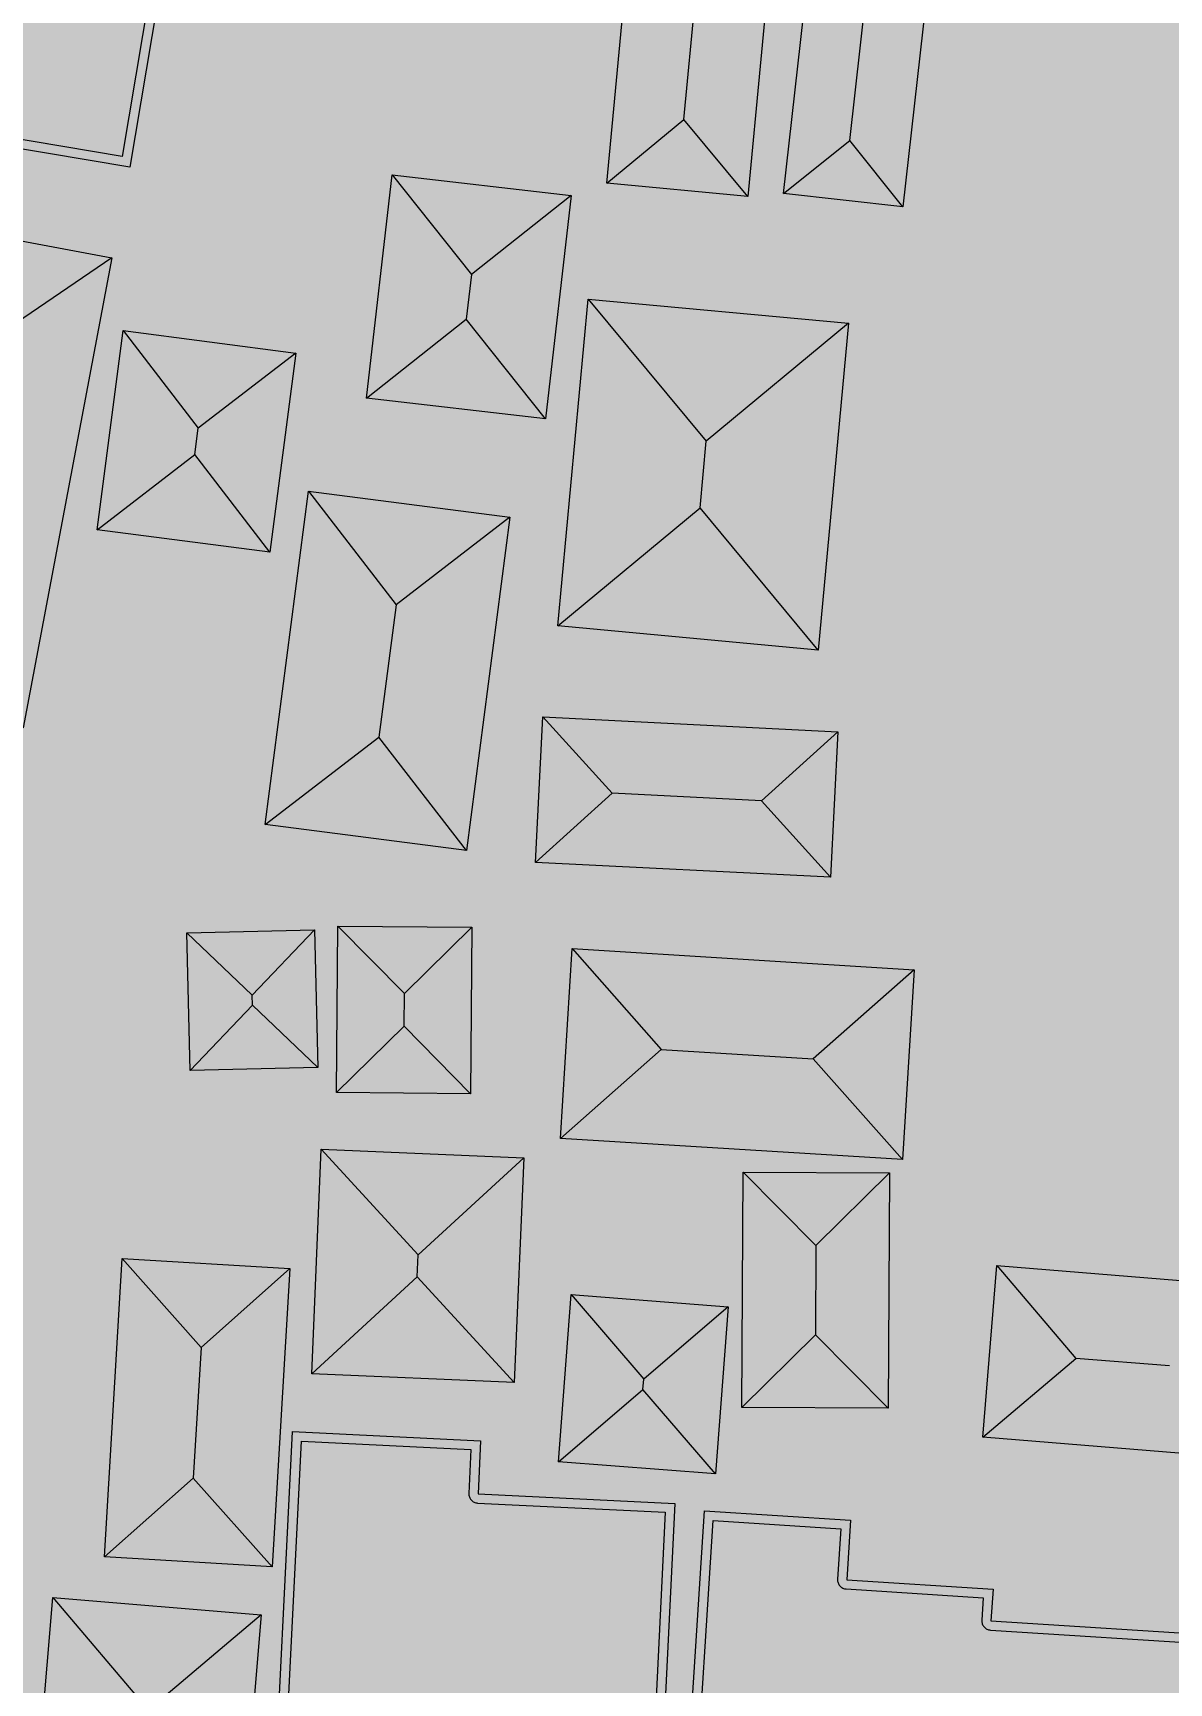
# Model space of a CAD drawing. Header units: metres. Extents: x 305909 to 307171, y 9156037 to 9156671.
# Drawn here: x 306548.9 to 306604.4, y 9156401.9 to 9156482.5 of the extents above; entities that cross this region are included whole.
import ezdxf

# ---------------------------------------------------------------- set-up
doc = ezdxf.new("R2010")
doc.units = ezdxf.units.M
for name, color, linetype, lineweight, true_color in [('A-LABEL', 7, 'Continuous', 0, 0x000000), ('B-BANGUNAN_PERMUKIMAN', 7, 'Continuous', 13, 0xf0cd8c), ('B-BAYANGAN', 7, 'Continuous', 0, 0x76786c), ('Z-R', 7, 'Continuous', 0, 0xfaf4e6)]:
    doc.layers.add(name, color=color, linetype=linetype, lineweight=lineweight, true_color=true_color)
doc.styles.add('ARIALB', font='arialbd.ttf')

msp = doc.modelspace()

# ---------------------------------------------------------------- hatches: boundary and pattern name
at = {"layer": 'B-BANGUNAN_PERMUKIMAN', "true_color": 0xd4845c}
h = msp.add_hatch(color=23, dxfattribs=at)
h.dxf.hatch_style = 1
h.paths.add_polyline_path([(306570.2, 9156499.458), (306568.317, 9156488.236), (306556.014, 9156490.301), (306553.608, 9156475.97), (306545.355, 9156477.355), (306550.329, 9156506.989), (306558.582, 9156505.603), (306557.898, 9156501.523), (306570.2, 9156499.458)])
at = {"layer": 'B-BANGUNAN_PERMUKIMAN', "true_color": 0xf5986a}
h = msp.add_hatch(color=21, dxfattribs=at)
h.dxf.hatch_style = 1
h.paths.add_polyline_path([(306579.204, 9156499.428), (306582.326, 9156495.654), (306580.687, 9156478.302), (306576.913, 9156475.179), (306579.204, 9156499.428)])
at = {"layer": 'B-BANGUNAN_PERMUKIMAN', "true_color": 0xc77b56}
h = msp.add_hatch(color=23, dxfattribs=at)
h.dxf.hatch_style = 1
h.paths.add_polyline_path([(306583.809, 9156474.528), (306583.809, 9156474.528), (306580.687, 9156478.302), (306582.326, 9156495.654), (306583.092, 9156496.287), (306582.966, 9156494.949), (306585.714, 9156494.689), (306583.809, 9156474.528)])
at = {"layer": 'B-BANGUNAN_PERMUKIMAN', "true_color": 0xee9467}
h = msp.add_hatch(color=21, dxfattribs=at)
h.dxf.hatch_style = 1
h.paths.add_polyline_path([(306590.37, 9156491.285), (306588.801, 9156477.277), (306585.556, 9156474.686), (306587.779, 9156494.53), (306590.37, 9156491.285)])
at = {"layer": 'B-BANGUNAN_PERMUKIMAN', "true_color": 0xb97350}
h = msp.add_hatch(color=23, dxfattribs=at)
h.dxf.hatch_style = 1
h.paths.add_polyline_path([(306591.392, 9156474.033), (306588.801, 9156477.277), (306590.37, 9156491.285), (306593.614, 9156493.876), (306591.392, 9156474.033)])
at = {"layer": 'B-BANGUNAN_PERMUKIMAN', "true_color": 0xbe7652}
h = msp.add_hatch(color=23, dxfattribs=at)
h.dxf.hatch_style = 1
h.paths.add_polyline_path([(306580.687, 9156478.302), (306583.809, 9156474.528), (306576.913, 9156475.179), (306580.687, 9156478.302)])
h = msp.add_hatch(color=23, dxfattribs=at)
h.dxf.hatch_style = 1
h.paths.add_polyline_path([(306588.801, 9156477.277), (306591.392, 9156474.033), (306585.556, 9156474.686), (306585.556, 9156474.686), (306588.801, 9156477.277)])
at = {"layer": 'B-BANGUNAN_PERMUKIMAN', "true_color": 0xee9467}
h = msp.add_hatch(color=21, dxfattribs=at)
h.dxf.hatch_style = 1
h.paths.add_polyline_path([(306570.299, 9156470.719), (306570.048, 9156468.538), (306565.173, 9156464.668), (306566.428, 9156475.594), (306570.299, 9156470.719)])
at = {"layer": 'B-BANGUNAN_PERMUKIMAN', "true_color": 0xe99165}
h = msp.add_hatch(color=33, dxfattribs=at)
h.dxf.hatch_style = 1
h.paths.add_polyline_path([(306570.299, 9156470.719), (306566.428, 9156475.594), (306575.174, 9156474.589), (306570.299, 9156470.719)])
at = {"layer": 'B-BANGUNAN_PERMUKIMAN', "true_color": 0xb97350}
h = msp.add_hatch(color=23, dxfattribs=at)
h.dxf.hatch_style = 1
h.paths.add_polyline_path([(306573.919, 9156463.663), (306570.048, 9156468.538), (306570.299, 9156470.719), (306575.174, 9156474.589), (306573.919, 9156463.663)])
at = {"layer": 'B-BANGUNAN_PERMUKIMAN', "true_color": 0xe78f64}
h = msp.add_hatch(color=33, dxfattribs=at)
h.dxf.hatch_style = 1
h.paths.add_polyline_path([(306547.716, 9156468.109), (306544.297, 9156473.121), (306552.728, 9156471.529), (306547.716, 9156468.109)])
at = {"layer": 'B-BANGUNAN_PERMUKIMAN', "true_color": 0xb7724f}
h = msp.add_hatch(color=35, dxfattribs=at)
h.dxf.hatch_style = 1
h.paths.add_polyline_path([(306544.97, 9156453.575), (306547.716, 9156468.109), (306552.728, 9156471.529), (306548.389, 9156448.564), (306544.97, 9156453.575)])
at = {"layer": 'B-BANGUNAN_PERMUKIMAN', "true_color": 0xee9467}
h = msp.add_hatch(color=21, dxfattribs=at)
h.dxf.hatch_style = 1
h.paths.add_polyline_path([(306581.779, 9156462.575), (306581.476, 9156459.312), (306574.528, 9156453.543), (306576.009, 9156469.523), (306581.779, 9156462.575)])
at = {"layer": 'B-BANGUNAN_PERMUKIMAN', "true_color": 0xe99165}
h = msp.add_hatch(color=33, dxfattribs=at)
h.dxf.hatch_style = 1
h.paths.add_polyline_path([(306581.779, 9156462.575), (306576.009, 9156469.523), (306576.009, 9156469.523), (306588.728, 9156468.344), (306581.779, 9156462.575)])
at = {"layer": 'B-BANGUNAN_PERMUKIMAN', "true_color": 0xee9467}
h = msp.add_hatch(color=21, dxfattribs=at)
h.dxf.hatch_style = 1
h.paths.add_polyline_path([(306556.947, 9156463.205), (306556.779, 9156461.915), (306552.005, 9156458.243), (306553.275, 9156467.979), (306556.947, 9156463.205)])
at = {"layer": 'B-BANGUNAN_PERMUKIMAN', "true_color": 0xe89064}
h = msp.add_hatch(color=33, dxfattribs=at)
h.dxf.hatch_style = 1
h.paths.add_polyline_path([(306556.947, 9156463.205), (306553.275, 9156467.979), (306561.722, 9156466.877), (306556.947, 9156463.205)])
at = {"layer": 'B-BANGUNAN_PERMUKIMAN', "true_color": 0xbe7652}
h = msp.add_hatch(color=23, dxfattribs=at)
h.dxf.hatch_style = 1
h.paths.add_polyline_path([(306565.173, 9156464.668), (306565.173, 9156464.668), (306570.048, 9156468.538), (306573.919, 9156463.663), (306565.173, 9156464.668)])
at = {"layer": 'B-BANGUNAN_PERMUKIMAN', "true_color": 0xb97350}
h = msp.add_hatch(color=23, dxfattribs=at)
h.dxf.hatch_style = 1
h.paths.add_polyline_path([(306587.246, 9156452.363), (306581.476, 9156459.312), (306581.779, 9156462.575), (306588.728, 9156468.344), (306587.246, 9156452.363)])
h = msp.add_hatch(color=23, dxfattribs=at)
h.dxf.hatch_style = 1
h.paths.add_polyline_path([(306560.452, 9156457.141), (306560.452, 9156457.141), (306556.779, 9156461.915), (306556.947, 9156463.205), (306561.722, 9156466.877), (306561.722, 9156466.877), (306560.452, 9156457.141)])
at = {"layer": 'B-BANGUNAN_PERMUKIMAN', "true_color": 0xbf7753}
h = msp.add_hatch(color=23, dxfattribs=at)
h.dxf.hatch_style = 1
h.paths.add_polyline_path([(306556.779, 9156461.915), (306560.452, 9156457.141), (306552.005, 9156458.243), (306552.005, 9156458.243), (306556.779, 9156461.915)])
at = {"layer": 'B-BANGUNAN_PERMUKIMAN', "true_color": 0xee9467}
h = msp.add_hatch(color=21, dxfattribs=at)
h.dxf.hatch_style = 1
h.paths.add_polyline_path([(306566.62, 9156454.578), (306565.779, 9156448.107), (306560.227, 9156443.831), (306560.227, 9156443.831), (306562.344, 9156460.13), (306566.62, 9156454.578)])
at = {"layer": 'B-BANGUNAN_PERMUKIMAN', "true_color": 0xe89064}
h = msp.add_hatch(color=33, dxfattribs=at)
h.dxf.hatch_style = 1
h.paths.add_polyline_path([(306566.62, 9156454.578), (306562.344, 9156460.13), (306562.344, 9156460.13), (306572.172, 9156458.853), (306566.62, 9156454.578)])
at = {"layer": 'B-BANGUNAN_PERMUKIMAN', "true_color": 0xbe7652}
h = msp.add_hatch(color=23, dxfattribs=at)
h.dxf.hatch_style = 1
h.paths.add_polyline_path([(306581.476, 9156459.312), (306587.246, 9156452.363), (306574.528, 9156453.543), (306581.476, 9156459.312)])
at = {"layer": 'B-BANGUNAN_PERMUKIMAN', "true_color": 0xb97350}
h = msp.add_hatch(color=23, dxfattribs=at)
h.dxf.hatch_style = 1
h.paths.add_polyline_path([(306570.055, 9156442.555), (306565.779, 9156448.107), (306566.62, 9156454.578), (306572.172, 9156458.853), (306570.055, 9156442.555)])
at = {"layer": 'B-BANGUNAN_PERMUKIMAN', "true_color": 0xed9366}
h = msp.add_hatch(color=21, dxfattribs=at)
h.dxf.hatch_style = 1
h.paths.add_polyline_path([(306577.173, 9156445.358), (306573.437, 9156441.981), (306573.796, 9156449.093), (306573.796, 9156449.093), (306577.173, 9156445.358)])
at = {"layer": 'B-BANGUNAN_PERMUKIMAN', "true_color": 0xea9265}
h = msp.add_hatch(color=33, dxfattribs=at)
h.dxf.hatch_style = 1
h.paths.add_polyline_path([(306584.48, 9156444.989), (306577.173, 9156445.358), (306573.796, 9156449.093), (306588.216, 9156448.365), (306584.48, 9156444.989)])
at = {"layer": 'B-BANGUNAN_PERMUKIMAN', "true_color": 0xbf7753}
h = msp.add_hatch(color=23, dxfattribs=at)
h.dxf.hatch_style = 1
h.paths.add_polyline_path([(306565.779, 9156448.107), (306570.055, 9156442.555), (306560.227, 9156443.831), (306565.779, 9156448.107)])
at = {"layer": 'B-BANGUNAN_PERMUKIMAN', "true_color": 0xba7451}
h = msp.add_hatch(color=23, dxfattribs=at)
h.dxf.hatch_style = 1
h.paths.add_polyline_path([(306584.48, 9156444.989), (306588.216, 9156448.365), (306588.216, 9156448.365), (306587.857, 9156441.253), (306584.48, 9156444.989)])
at = {"layer": 'B-BANGUNAN_PERMUKIMAN', "true_color": 0xbd7552}
h = msp.add_hatch(color=23, dxfattribs=at)
h.dxf.hatch_style = 1
h.paths.add_polyline_path([(306573.437, 9156441.981), (306577.173, 9156445.358), (306584.48, 9156444.989), (306587.857, 9156441.253), (306573.437, 9156441.981)])
at = {"layer": 'B-BANGUNAN_PERMUKIMAN', "true_color": 0xec9366}
h = msp.add_hatch(color=33, dxfattribs=at)
h.dxf.hatch_style = 1
h.paths.add_polyline_path([(306567.027, 9156435.562), (306567.014, 9156433.972), (306563.714, 9156430.726), (306563.78, 9156438.862), (306567.027, 9156435.562)])
at = {"layer": 'B-BANGUNAN_PERMUKIMAN', "true_color": 0xeb9266}
h = msp.add_hatch(color=33, dxfattribs=at)
h.dxf.hatch_style = 1
h.paths.add_polyline_path([(306567.027, 9156435.562), (306563.78, 9156438.862), (306570.326, 9156438.808), (306567.027, 9156435.562)])
at = {"layer": 'B-BANGUNAN_PERMUKIMAN', "true_color": 0xbb7451}
h = msp.add_hatch(color=23, dxfattribs=at)
h.dxf.hatch_style = 1
h.paths.add_polyline_path([(306567.014, 9156433.972), (306567.027, 9156435.562), (306570.326, 9156438.808), (306570.326, 9156438.808), (306570.26, 9156430.672), (306567.014, 9156433.972)])
at = {"layer": 'B-BANGUNAN_PERMUKIMAN', "true_color": 0xeb9266}
h = msp.add_hatch(color=33, dxfattribs=at)
h.dxf.hatch_style = 1
h.paths.add_polyline_path([(306556.395, 9156438.534), (306556.396, 9156438.534), (306559.591, 9156435.483), (306559.602, 9156434.996), (306556.552, 9156431.8), (306556.395, 9156438.534)])
at = {"layer": 'B-BANGUNAN_PERMUKIMAN', "true_color": 0xec9366}
h = msp.add_hatch(color=33, dxfattribs=at)
h.dxf.hatch_style = 1
h.paths.add_polyline_path([(306559.591, 9156435.483), (306556.396, 9156438.534), (306562.641, 9156438.679), (306559.591, 9156435.483)])
at = {"layer": 'B-BANGUNAN_PERMUKIMAN', "true_color": 0xbc7551}
h = msp.add_hatch(color=23, dxfattribs=at)
h.dxf.hatch_style = 1
h.paths.add_polyline_path([(306559.602, 9156434.996), (306559.591, 9156435.483), (306562.641, 9156438.679), (306562.641, 9156438.679), (306562.798, 9156431.946), (306559.602, 9156434.996)])
at = {"layer": 'B-BANGUNAN_PERMUKIMAN', "true_color": 0xed9367}
h = msp.add_hatch(color=21, dxfattribs=at)
h.dxf.hatch_style = 1
h.paths.add_polyline_path([(306579.578, 9156432.84), (306574.649, 9156428.486), (306575.224, 9156437.769), (306579.578, 9156432.84)])
at = {"layer": 'B-BANGUNAN_PERMUKIMAN', "true_color": 0xea9165}
h = msp.add_hatch(color=33, dxfattribs=at)
h.dxf.hatch_style = 1
h.paths.add_polyline_path([(306591.94, 9156436.733), (306587.011, 9156432.379), (306579.578, 9156432.84), (306575.224, 9156437.769), (306591.94, 9156436.733)])
at = {"layer": 'B-BANGUNAN_PERMUKIMAN', "true_color": 0xba7450}
h = msp.add_hatch(color=23, dxfattribs=at)
h.dxf.hatch_style = 1
h.paths.add_polyline_path([(306587.011, 9156432.379), (306591.94, 9156436.733), (306591.364, 9156427.45), (306587.011, 9156432.379)])
at = {"layer": 'B-BANGUNAN_PERMUKIMAN', "true_color": 0xbb7451}
h = msp.add_hatch(color=23, dxfattribs=at)
h.dxf.hatch_style = 1
h.paths.add_polyline_path([(306559.602, 9156434.996), (306562.798, 9156431.946), (306562.798, 9156431.946), (306556.552, 9156431.8), (306559.602, 9156434.996)])
at = {"layer": 'B-BANGUNAN_PERMUKIMAN', "true_color": 0xbc7551}
h = msp.add_hatch(color=23, dxfattribs=at)
h.dxf.hatch_style = 1
h.paths.add_polyline_path([(306567.014, 9156433.972), (306570.26, 9156430.672), (306563.714, 9156430.726), (306563.714, 9156430.726), (306567.014, 9156433.972)])
at = {"layer": 'B-BANGUNAN_PERMUKIMAN', "true_color": 0xbd7652}
h = msp.add_hatch(color=23, dxfattribs=at)
h.dxf.hatch_style = 1
h.paths.add_polyline_path([(306574.649, 9156428.486), (306579.578, 9156432.84), (306587.011, 9156432.379), (306591.364, 9156427.45), (306591.364, 9156427.45), (306574.649, 9156428.486)])
at = {"layer": 'B-BANGUNAN_PERMUKIMAN', "true_color": 0xec9366}
h = msp.add_hatch(color=33, dxfattribs=at)
h.dxf.hatch_style = 1
h.paths.add_polyline_path([(306562.961, 9156427.953), (306562.961, 9156427.953), (306567.702, 9156422.795), (306567.656, 9156421.713), (306562.498, 9156416.973), (306562.867, 9156425.725), (306562.961, 9156427.953)])
at = {"layer": 'B-BANGUNAN_PERMUKIMAN', "true_color": 0xea9265}
h = msp.add_hatch(color=33, dxfattribs=at)
h.dxf.hatch_style = 1
h.paths.add_polyline_path([(306567.702, 9156422.795), (306562.961, 9156427.953), (306572.86, 9156427.535), (306567.702, 9156422.795)])
at = {"layer": 'B-BANGUNAN_PERMUKIMAN', "true_color": 0xbb7451}
h = msp.add_hatch(color=23, dxfattribs=at)
h.dxf.hatch_style = 1
h.paths.add_polyline_path([(306567.656, 9156421.713), (306567.702, 9156422.795), (306572.86, 9156427.535), (306572.397, 9156416.555), (306567.656, 9156421.713)])
at = {"layer": 'B-BANGUNAN_PERMUKIMAN', "true_color": 0xec9366}
h = msp.add_hatch(color=33, dxfattribs=at)
h.dxf.hatch_style = 1
h.paths.add_polyline_path([(306587.136, 9156423.25), (306587.111, 9156418.886), (306583.518, 9156415.334), (306583.584, 9156426.843), (306587.136, 9156423.25)])
at = {"layer": 'B-BANGUNAN_PERMUKIMAN', "true_color": 0xeb9266}
h = msp.add_hatch(color=33, dxfattribs=at)
h.dxf.hatch_style = 1
h.paths.add_polyline_path([(306587.136, 9156423.25), (306583.584, 9156426.843), (306590.729, 9156426.802), (306590.729, 9156426.802), (306587.136, 9156423.25)])
at = {"layer": 'B-BANGUNAN_PERMUKIMAN', "true_color": 0xbb7451}
h = msp.add_hatch(color=23, dxfattribs=at)
h.dxf.hatch_style = 1
h.paths.add_polyline_path([(306587.111, 9156418.886), (306587.136, 9156423.25), (306590.729, 9156426.802), (306590.663, 9156415.293), (306587.111, 9156418.886)])
at = {"layer": 'B-BANGUNAN_PERMUKIMAN', "true_color": 0xed9367}
h = msp.add_hatch(color=21, dxfattribs=at)
h.dxf.hatch_style = 1
h.paths.add_polyline_path([(306557.086, 9156418.267), (306556.705, 9156411.881), (306552.365, 9156408.03), (306552.365, 9156408.03), (306553.235, 9156422.607), (306557.086, 9156418.267)])
at = {"layer": 'B-BANGUNAN_PERMUKIMAN', "true_color": 0xea9265}
h = msp.add_hatch(color=33, dxfattribs=at)
h.dxf.hatch_style = 1
h.paths.add_polyline_path([(306557.086, 9156418.267), (306553.235, 9156422.607), (306553.235, 9156422.608), (306561.427, 9156422.119), (306557.086, 9156418.267)])
at = {"layer": 'B-BANGUNAN_PERMUKIMAN', "true_color": 0xba7450}
h = msp.add_hatch(color=23, dxfattribs=at)
h.dxf.hatch_style = 1
h.paths.add_polyline_path([(306560.556, 9156407.541), (306556.705, 9156411.881), (306557.086, 9156418.267), (306561.427, 9156422.119), (306560.556, 9156407.541)])
at = {"layer": 'B-BANGUNAN_PERMUKIMAN', "true_color": 0xed9467}
h = msp.add_hatch(color=21, dxfattribs=at)
h.dxf.hatch_style = 1
h.paths.add_polyline_path([(306599.839, 9156417.733), (306595.304, 9156413.882), (306595.988, 9156422.268), (306599.839, 9156417.733)])
at = {"layer": 'B-BANGUNAN_PERMUKIMAN', "true_color": 0xe99165}
h = msp.add_hatch(color=33, dxfattribs=at)
h.dxf.hatch_style = 1
h.paths.add_polyline_path([(306604.417, 9156417.359), (306599.839, 9156417.733), (306595.988, 9156422.268), (306595.988, 9156422.268), (306608.953, 9156421.21), (306604.417, 9156417.359)])
at = {"layer": 'B-BANGUNAN_PERMUKIMAN', "true_color": 0xbd7552}
h = msp.add_hatch(color=23, dxfattribs=at)
h.dxf.hatch_style = 1
h.paths.add_polyline_path([(306567.656, 9156421.713), (306572.397, 9156416.555), (306572.397, 9156416.555), (306562.498, 9156416.973), (306562.498, 9156416.973), (306567.656, 9156421.713)])
at = {"layer": 'B-BANGUNAN_PERMUKIMAN', "true_color": 0xed9467}
h = msp.add_hatch(color=21, dxfattribs=at)
h.dxf.hatch_style = 1
h.paths.add_polyline_path([(306578.724, 9156416.714), (306578.685, 9156416.214), (306574.551, 9156412.675), (306575.185, 9156420.848), (306578.724, 9156416.714)])
at = {"layer": 'B-BANGUNAN_PERMUKIMAN', "true_color": 0xea9165}
h = msp.add_hatch(color=33, dxfattribs=at)
h.dxf.hatch_style = 1
h.paths.add_polyline_path([(306582.858, 9156420.253), (306578.724, 9156416.714), (306575.185, 9156420.848), (306575.185, 9156420.849), (306582.858, 9156420.253)])
at = {"layer": 'B-BANGUNAN_PERMUKIMAN', "true_color": 0xba7350}
h = msp.add_hatch(color=23, dxfattribs=at)
h.dxf.hatch_style = 1
h.paths.add_polyline_path([(306582.224, 9156412.08), (306578.685, 9156416.214), (306578.724, 9156416.714), (306582.858, 9156420.253), (306582.224, 9156412.08)])
at = {"layer": 'B-BANGUNAN_PERMUKIMAN', "true_color": 0xbc7551}
h = msp.add_hatch(color=23, dxfattribs=at)
h.dxf.hatch_style = 1
h.paths.add_polyline_path([(306587.111, 9156418.886), (306590.663, 9156415.293), (306583.518, 9156415.334), (306583.518, 9156415.334), (306587.111, 9156418.886)])
at = {"layer": 'B-BANGUNAN_PERMUKIMAN', "true_color": 0xbe7652}
h = msp.add_hatch(color=23, dxfattribs=at)
h.dxf.hatch_style = 1
h.paths.add_polyline_path([(306595.304, 9156413.882), (306599.839, 9156417.733), (306604.417, 9156417.359), (306608.268, 9156412.823), (306595.304, 9156413.882)])
at = {"layer": 'B-BANGUNAN_PERMUKIMAN', "true_color": 0xbd7652}
h = msp.add_hatch(color=23, dxfattribs=at)
h.dxf.hatch_style = 1
h.paths.add_polyline_path([(306578.685, 9156416.214), (306582.224, 9156412.08), (306574.551, 9156412.675), (306578.685, 9156416.214)])
at = {"layer": 'B-BANGUNAN_PERMUKIMAN', "true_color": 0xd4845c}
h = msp.add_hatch(color=23, dxfattribs=at)
h.dxf.hatch_style = 1
h.paths.add_polyline_path([(306580.25, 9156410.635), (306579.742, 9156400.325), (306570.116, 9156400.8), (306569.761, 9156393.587), (306560.572, 9156394.041), (306561.565, 9156414.149), (306570.753, 9156413.696), (306570.625, 9156411.11), (306580.25, 9156410.635)])
at = {"layer": 'B-BANGUNAN_PERMUKIMAN', "true_color": 0xbd7552}
h = msp.add_hatch(color=23, dxfattribs=at)
h.dxf.hatch_style = 1
h.paths.add_polyline_path([(306556.705, 9156411.881), (306560.556, 9156407.541), (306552.365, 9156408.03), (306556.705, 9156411.881)])
at = {"layer": 'B-BANGUNAN_PERMUKIMAN', "true_color": 0xd4845c}
h = msp.add_hatch(color=23, dxfattribs=at)
h.dxf.hatch_style = 1
h.paths.add_polyline_path([(306607.467, 9156404.15), (306606.733, 9156392.59), (306594.382, 9156393.375), (306594.22, 9156390.813), (306587.313, 9156391.252), (306587.541, 9156394.842), (306580.737, 9156395.274), (306581.689, 9156410.276), (306588.832, 9156409.822), (306588.647, 9156406.906), (306595.795, 9156406.452), (306595.696, 9156404.898), (306607.467, 9156404.15)])
at = {"layer": 'B-BANGUNAN_PERMUKIMAN', "true_color": 0xed9467}
h = msp.add_hatch(color=21, dxfattribs=at)
h.dxf.hatch_style = 1
h.paths.add_polyline_path([(306554.485, 9156400.558), (306548.997, 9156395.924), (306549.851, 9156406.045), (306554.485, 9156400.558)])
at = {"layer": 'B-BANGUNAN_PERMUKIMAN', "true_color": 0xe99165}
h = msp.add_hatch(color=33, dxfattribs=at)
h.dxf.hatch_style = 1
h.paths.add_polyline_path([(306560.031, 9156405.187), (306560.031, 9156405.186), (306554.544, 9156400.553), (306554.485, 9156400.558), (306549.851, 9156406.045), (306560.031, 9156405.187)])
at = {"layer": 'B-BANGUNAN_PERMUKIMAN', "true_color": 0xba7350}
h = msp.add_hatch(color=23, dxfattribs=at)
h.dxf.hatch_style = 1
h.paths.add_polyline_path([(306554.544, 9156400.553), (306560.031, 9156405.186), (306559.178, 9156395.065), (306559.177, 9156395.065), (306554.544, 9156400.553)])
at = {"layer": 'B-BAYANGAN', "true_color": 0x76786c}
h = msp.add_hatch(color=8, dxfattribs=at)
h.dxf.hatch_style = 1
h.paths.add_polyline_path([(306570.95, 9156498.708), (306569.067, 9156487.486), (306556.764, 9156489.551), (306554.358, 9156475.22), (306546.105, 9156476.605), (306551.079, 9156506.239), (306559.332, 9156504.853), (306558.648, 9156500.773), (306570.95, 9156498.708)])
h = msp.add_hatch(color=8, dxfattribs=at)
h.dxf.hatch_style = 1
h.paths.add_polyline_path([(306586.465, 9156493.939), (306584.56, 9156473.777), (306577.663, 9156474.429), (306579.954, 9156498.678), (306581.848, 9156498.499), (306581.676, 9156496.676), (306583.93, 9156496.463), (306583.716, 9156494.199), (306586.465, 9156493.939)])
h = msp.add_hatch(color=8, dxfattribs=at)
h.dxf.hatch_style = 1
h.paths.add_polyline_path([(306594.365, 9156493.126), (306592.142, 9156473.283), (306586.306, 9156473.936), (306588.529, 9156493.78), (306594.365, 9156493.126)])
h = msp.add_hatch(color=8, dxfattribs=at)
h.dxf.hatch_style = 1
h.paths.add_polyline_path([(306575.924, 9156473.839), (306574.669, 9156462.913), (306565.923, 9156463.918), (306567.178, 9156474.844), (306575.924, 9156473.839)])
h = msp.add_hatch(color=8, dxfattribs=at)
h.dxf.hatch_style = 1
h.paths.add_polyline_path([(306553.478, 9156470.779), (306549.139, 9156447.813), (306540.707, 9156449.406), (306545.047, 9156472.372), (306553.478, 9156470.779)])
h = msp.add_hatch(color=8, dxfattribs=at)
h.dxf.hatch_style = 1
h.paths.add_polyline_path([(306589.478, 9156467.594), (306587.996, 9156451.613), (306575.278, 9156452.793), (306576.759, 9156468.773), (306589.478, 9156467.594)])
h = msp.add_hatch(color=8, dxfattribs=at)
h.dxf.hatch_style = 1
h.paths.add_polyline_path([(306562.472, 9156466.127), (306561.202, 9156456.391), (306552.755, 9156457.493), (306554.025, 9156467.229), (306562.472, 9156466.127)])
h = msp.add_hatch(color=8, dxfattribs=at)
h.dxf.hatch_style = 1
h.paths.add_polyline_path([(306572.922, 9156458.103), (306570.805, 9156441.805), (306560.977, 9156443.081), (306563.094, 9156459.38), (306572.922, 9156458.103)])
h = msp.add_hatch(color=8, dxfattribs=at)
h.dxf.hatch_style = 1
h.paths.add_polyline_path([(306588.966, 9156447.615), (306588.607, 9156440.503), (306574.187, 9156441.231), (306574.546, 9156448.343), (306588.966, 9156447.615)])
h = msp.add_hatch(color=8, dxfattribs=at)
h.dxf.hatch_style = 1
h.paths.add_polyline_path([(306571.076, 9156438.058), (306571.01, 9156429.922), (306564.464, 9156429.976), (306564.53, 9156438.112), (306571.076, 9156438.058)])
h = msp.add_hatch(color=8, dxfattribs=at)
h.dxf.hatch_style = 1
h.paths.add_polyline_path([(306563.548, 9156431.195), (306557.302, 9156431.05), (306557.145, 9156437.784), (306563.391, 9156437.929), (306563.548, 9156431.195)])
h = msp.add_hatch(color=8, dxfattribs=at)
h.dxf.hatch_style = 1
h.paths.add_polyline_path([(306592.69, 9156435.983), (306592.114, 9156426.7), (306575.399, 9156427.736), (306575.974, 9156437.019), (306592.69, 9156435.983)])
h = msp.add_hatch(color=8, dxfattribs=at)
h.dxf.hatch_style = 1
h.paths.add_polyline_path([(306573.61, 9156426.785), (306573.147, 9156415.805), (306563.248, 9156416.223), (306563.711, 9156427.203), (306573.61, 9156426.785)])
h = msp.add_hatch(color=8, dxfattribs=at)
h.dxf.hatch_style = 1
h.paths.add_polyline_path([(306591.479, 9156426.052), (306591.413, 9156414.543), (306584.268, 9156414.584), (306584.334, 9156426.093), (306591.479, 9156426.052)])
h = msp.add_hatch(color=8, dxfattribs=at)
h.dxf.hatch_style = 1
h.paths.add_polyline_path([(306562.177, 9156421.369), (306561.306, 9156406.791), (306553.115, 9156407.28), (306553.985, 9156421.858), (306562.177, 9156421.369)])
h = msp.add_hatch(color=8, dxfattribs=at)
h.dxf.hatch_style = 1
h.paths.add_polyline_path([(306609.703, 9156420.46), (306609.018, 9156412.073), (306596.054, 9156413.132), (306596.738, 9156421.518), (306609.703, 9156420.46)])
h = msp.add_hatch(color=8, dxfattribs=at)
h.dxf.hatch_style = 1
h.paths.add_polyline_path([(306583.608, 9156419.503), (306582.974, 9156411.33), (306575.301, 9156411.925), (306575.935, 9156420.099), (306583.608, 9156419.503)])
h = msp.add_hatch(color=8, dxfattribs=at)
h.dxf.hatch_style = 1
h.paths.add_polyline_path([(306581, 9156409.885), (306580.492, 9156399.575), (306570.866, 9156400.05), (306570.511, 9156392.837), (306561.322, 9156393.291), (306562.315, 9156413.399), (306571.503, 9156412.946), (306571.375, 9156410.36), (306581, 9156409.885)])
h = msp.add_hatch(color=8, dxfattribs=at)
h.dxf.hatch_style = 1
h.paths.add_polyline_path([(306608.217, 9156403.4), (306607.483, 9156391.84), (306595.132, 9156392.625), (306594.97, 9156390.063), (306588.063, 9156390.502), (306588.291, 9156394.092), (306581.487, 9156394.524), (306582.439, 9156409.526), (306589.582, 9156409.072), (306589.397, 9156406.156), (306596.545, 9156405.702), (306596.446, 9156404.148), (306608.217, 9156403.4)])
h = msp.add_hatch(color=8, dxfattribs=at)
h.dxf.hatch_style = 1
h.paths.add_polyline_path([(306560.781, 9156404.437), (306559.928, 9156394.315), (306549.747, 9156395.174), (306550.601, 9156405.295), (306560.781, 9156404.437)])
at = {"layer": 'Z-R', "true_color": 0xf4f2ec}
h = msp.add_hatch(color=7, dxfattribs=at)
h.dxf.hatch_style = 1
h.paths.add_polyline_path([(306624.289, 9156242.595), (306556.388, 9156238.052), (306554.003, 9156281.952), (306509.625, 9156279.089), (306499.604, 9156305.811), (306466.679, 9156301.994), (306472.882, 9156235.666), (306497.912, 9156229.062), (306526.804, 9156228.986), (306531.575, 9156219.919), (306532.491, 9156127.582), (306486.314, 9156132.333), (306393.989, 9156155.199), (306332.726, 9156171.593), (306288.72, 9156190.576), (306259.621, 9156211.151), (306259.621, 9156409.341), (306281.946, 9156409.003), (306338.236, 9156402.748), (306341.903, 9156461.433), (306341.903, 9156461.433), (306341.904, 9156461.433), (306369.777, 9156457.841), (306369.778, 9156457.841), (306369.779, 9156457.84), (306369.78, 9156457.84), (306369.78, 9156457.84), (306369.781, 9156457.839), (306369.782, 9156457.838), (306369.783, 9156457.838), (306369.783, 9156457.837), (306369.784, 9156457.836), (306369.784, 9156457.835), (306369.785, 9156457.834), (306369.785, 9156457.833), (306369.785, 9156457.832), (306369.785, 9156457.831), (306369.785, 9156457.83), (306369.785, 9156457.829), (306360, 9156400.45), (306360, 9156400.449), (306360, 9156400.449), (306360, 9156380), (306360, 9156380), (306360, 9156380), (306440, 9156380), (306440, 9156380), (306440, 9156380), (306440, 9156532.835), (306440, 9156532.835), (306440, 9156532.835), (306424.61, 9156536.081), (306424.61, 9156536.081), (306385.74, 9156542.791), (306385.74, 9156542.791), (306305.003, 9156549.608), (306305.003, 9156549.608), (306259.621, 9156554.648), (306259.621, 9156558.541), (306291.75, 9156555.548), (306369.455, 9156545.532), (306504.834, 9156523.084), (306572.178, 9156510.306), (306677.166, 9156490.276), (306764.133, 9156475.064), (306735.941, 9156145.416), (306694.109, 9156139.201), (306694.292, 9156206.558), (306623.212, 9156213.87), (306624.289, 9156242.595)])

# ---------------------------------------------------------------- linework, layer by layer
at = {"layer": 'B-BANGUNAN_PERMUKIMAN', "color": 27, "lineweight": 9, "true_color": 0x744832}
for p, q in [((306580.687, 9156478.302), (306582.326, 9156495.654)), ((306588.801, 9156477.277), (306590.37, 9156491.285)), ((306576.913, 9156475.179), (306580.687, 9156478.302)), ((306583.809, 9156474.528), (306580.687, 9156478.302)), ((306585.556, 9156474.686), (306588.801, 9156477.277)), ((306591.392, 9156474.033), (306588.801, 9156477.277)), ((306566.428, 9156475.594), (306570.299, 9156470.719)), ((306575.174, 9156474.589), (306570.299, 9156470.719)), ((306552.728, 9156471.529), (306547.716, 9156468.109)), ((306570.299, 9156470.719), (306570.048, 9156468.538)), ((306576.009, 9156469.523), (306581.779, 9156462.575)), ((306553.275, 9156467.979), (306556.947, 9156463.205)), ((306565.173, 9156464.668), (306570.048, 9156468.538)), ((306573.919, 9156463.663), (306570.048, 9156468.538)), ((306588.728, 9156468.344), (306581.779, 9156462.575)), ((306561.722, 9156466.877), (306556.947, 9156463.205)), ((306556.779, 9156461.915), (306556.947, 9156463.205)), ((306581.476, 9156459.312), (306581.779, 9156462.575)), ((306552.005, 9156458.243), (306556.779, 9156461.915)), ((306560.452, 9156457.141), (306556.779, 9156461.915)), ((306562.344, 9156460.13), (306566.62, 9156454.578)), ((306574.528, 9156453.543), (306581.476, 9156459.312)), ((306587.246, 9156452.363), (306581.476, 9156459.312)), ((306572.172, 9156458.853), (306566.62, 9156454.578)), ((306566.62, 9156454.578), (306565.779, 9156448.107)), ((306573.796, 9156449.093), (306577.173, 9156445.358)), ((306560.227, 9156443.831), (306565.779, 9156448.107)), ((306570.055, 9156442.555), (306565.779, 9156448.107)), ((306588.216, 9156448.365), (306584.48, 9156444.989)), ((306573.437, 9156441.981), (306577.173, 9156445.358)), ((306584.48, 9156444.989), (306577.173, 9156445.358)), ((306587.857, 9156441.253), (306584.48, 9156444.989)), ((306563.78, 9156438.862), (306567.027, 9156435.562)), ((306570.326, 9156438.808), (306567.027, 9156435.562)), ((306556.396, 9156438.534), (306559.591, 9156435.483)), ((306562.641, 9156438.679), (306559.591, 9156435.483)), ((306575.224, 9156437.769), (306579.578, 9156432.84)), ((306591.94, 9156436.733), (306587.011, 9156432.379)), ((306556.552, 9156431.8), (306559.602, 9156434.996)), ((306559.602, 9156434.996), (306559.591, 9156435.483)), ((306562.798, 9156431.946), (306559.602, 9156434.996)), ((306567.014, 9156433.972), (306567.027, 9156435.562)), ((306563.714, 9156430.726), (306567.014, 9156433.972)), ((306570.26, 9156430.672), (306567.014, 9156433.972)), ((306574.649, 9156428.486), (306579.578, 9156432.84)), ((306579.578, 9156432.84), (306587.011, 9156432.379)), ((306591.364, 9156427.45), (306587.011, 9156432.379)), ((306562.961, 9156427.953), (306567.702, 9156422.795)), ((306572.86, 9156427.535), (306567.702, 9156422.795)), ((306583.584, 9156426.843), (306587.136, 9156423.25)), ((306590.729, 9156426.802), (306587.136, 9156423.25)), ((306567.656, 9156421.713), (306567.702, 9156422.795)), ((306587.136, 9156423.25), (306587.111, 9156418.886)), ((306553.235, 9156422.607), (306557.086, 9156418.267)), ((306561.427, 9156422.119), (306557.086, 9156418.267)), ((306595.988, 9156422.268), (306599.839, 9156417.733)), ((306562.498, 9156416.973), (306567.656, 9156421.713)), ((306572.397, 9156416.555), (306567.656, 9156421.713)), ((306575.185, 9156420.848), (306578.724, 9156416.714)), ((306582.858, 9156420.253), (306578.724, 9156416.714)), ((306583.518, 9156415.334), (306587.111, 9156418.886)), ((306590.663, 9156415.293), (306587.111, 9156418.886)), ((306557.086, 9156418.267), (306556.705, 9156411.881)), ((306595.304, 9156413.882), (306599.839, 9156417.733)), ((306604.417, 9156417.359), (306599.839, 9156417.733)), ((306574.551, 9156412.675), (306578.685, 9156416.214)), ((306578.685, 9156416.214), (306578.724, 9156416.714)), ((306582.224, 9156412.08), (306578.685, 9156416.214)), ((306552.365, 9156408.03), (306556.705, 9156411.881)), ((306560.556, 9156407.541), (306556.705, 9156411.881)), ((306549.851, 9156406.045), (306554.485, 9156400.558)), ((306560.031, 9156405.186), (306554.544, 9156400.553))]:
    msp.add_line(p, q, dxfattribs=at)
at = {"layer": 'B-BANGUNAN_PERMUKIMAN', "color": 27, "lineweight": 13, "true_color": 0x744832}
for points in [[(306570.2, 9156499.458), (306568.317, 9156488.236), (306556.014, 9156490.301), (306553.608, 9156475.97), (306545.355, 9156477.355), (306550.329, 9156506.989), (306558.582, 9156505.603), (306557.898, 9156501.523), (306570.2, 9156499.458)], [(306585.715, 9156494.689), (306583.81, 9156474.527), (306576.913, 9156475.179), (306579.204, 9156499.428), (306581.098, 9156499.249), (306580.926, 9156497.426), (306583.18, 9156497.213), (306582.966, 9156494.949), (306585.715, 9156494.689)], [(306593.615, 9156493.876), (306591.392, 9156474.033), (306585.556, 9156474.686), (306587.779, 9156494.53), (306593.615, 9156493.876)], [(306575.174, 9156474.589), (306573.919, 9156463.663), (306565.173, 9156464.668), (306566.428, 9156475.594), (306575.174, 9156474.589)], [(306552.728, 9156471.529), (306548.389, 9156448.563), (306539.957, 9156450.156), (306544.297, 9156473.122), (306552.728, 9156471.529)], [(306588.728, 9156468.344), (306587.246, 9156452.363), (306574.528, 9156453.543), (306576.009, 9156469.523), (306588.728, 9156468.344)], [(306561.722, 9156466.877), (306560.452, 9156457.141), (306552.005, 9156458.243), (306553.275, 9156467.979), (306561.722, 9156466.877)], [(306572.172, 9156458.853), (306570.055, 9156442.555), (306560.227, 9156443.831), (306562.344, 9156460.13), (306572.172, 9156458.853)], [(306588.216, 9156448.365), (306587.857, 9156441.253), (306573.437, 9156441.981), (306573.796, 9156449.093), (306588.216, 9156448.365)], [(306570.326, 9156438.808), (306570.26, 9156430.672), (306563.714, 9156430.726), (306563.78, 9156438.862), (306570.326, 9156438.808)], [(306562.798, 9156431.945), (306556.552, 9156431.8), (306556.395, 9156438.534), (306562.641, 9156438.679), (306562.798, 9156431.945)], [(306591.94, 9156436.733), (306591.364, 9156427.45), (306574.649, 9156428.486), (306575.224, 9156437.769), (306591.94, 9156436.733)], [(306572.86, 9156427.535), (306572.397, 9156416.555), (306562.498, 9156416.973), (306562.961, 9156427.953), (306572.86, 9156427.535)], [(306590.729, 9156426.802), (306590.663, 9156415.293), (306583.518, 9156415.334), (306583.584, 9156426.843), (306590.729, 9156426.802)], [(306561.427, 9156422.119), (306560.556, 9156407.541), (306552.365, 9156408.03), (306553.235, 9156422.608), (306561.427, 9156422.119)], [(306608.953, 9156421.21), (306608.268, 9156412.823), (306595.304, 9156413.882), (306595.988, 9156422.268), (306608.953, 9156421.21)], [(306582.858, 9156420.253), (306582.224, 9156412.08), (306574.551, 9156412.675), (306575.185, 9156420.849), (306582.858, 9156420.253)], [(306580.25, 9156410.635), (306579.742, 9156400.325), (306570.116, 9156400.8), (306569.761, 9156393.587), (306560.572, 9156394.041), (306561.565, 9156414.149), (306570.753, 9156413.696), (306570.625, 9156411.11), (306580.25, 9156410.635)], [(306607.467, 9156404.15), (306606.733, 9156392.59), (306594.382, 9156393.375), (306594.22, 9156390.813), (306587.313, 9156391.252), (306587.541, 9156394.842), (306580.737, 9156395.274), (306581.689, 9156410.276), (306588.832, 9156409.822), (306588.647, 9156406.906), (306595.795, 9156406.452), (306595.696, 9156404.898), (306607.467, 9156404.15)], [(306560.031, 9156405.187), (306559.178, 9156395.065), (306548.997, 9156395.924), (306549.851, 9156406.045), (306560.031, 9156405.187)]]:
    msp.add_lwpolyline(points, close=True, dxfattribs=at)
at = {"layer": 'B-BANGUNAN_PERMUKIMAN', "color": 21, "lineweight": 9, "true_color": 0xfa9b6c}
for points in [[(306555.57, 9156490.375), (306553.239, 9156476.488), (306545.873, 9156477.724), (306550.698, 9156506.47)], [(306561.044, 9156394.468), (306561.992, 9156413.678), (306570.281, 9156413.269), (306570.176, 9156411.132), (306570.176, 9156411.088), (306570.18, 9156411.044), (306570.189, 9156411.001), (306570.201, 9156410.958), (306570.218, 9156410.918), (306570.239, 9156410.879), (306570.264, 9156410.842), (306570.292, 9156410.808), (306570.323, 9156410.777), (306570.357, 9156410.749), (306570.394, 9156410.724), (306570.433, 9156410.703), (306570.474, 9156410.686), (306570.516, 9156410.673), (306570.559, 9156410.665), (306570.603, 9156410.66), (306579.779, 9156410.208), (306579.779, 9156410.208), (306579.315, 9156400.796)], [(306581.215, 9156395.695), (306582.11, 9156409.798), (306588.354, 9156409.402), (306588.198, 9156406.935), (306588.197, 9156406.891), (306588.201, 9156406.847), (306588.209, 9156406.803), (306588.221, 9156406.761), (306588.237, 9156406.72), (306588.258, 9156406.68), (306588.282, 9156406.643), (306588.309, 9156406.609), (306588.34, 9156406.577), (306588.374, 9156406.549), (306588.41, 9156406.524), (306588.449, 9156406.502), (306588.489, 9156406.485), (306588.531, 9156406.471), (306588.574, 9156406.462), (306588.618, 9156406.457), (306595.317, 9156406.032), (306595.247, 9156404.926), (306595.246, 9156404.882), (306595.25, 9156404.838), (306595.258, 9156404.795), (306595.27, 9156404.752), (306595.286, 9156404.711), (306595.307, 9156404.672), (306595.331, 9156404.635), (306595.358, 9156404.6), (306595.389, 9156404.569), (306595.423, 9156404.54), (306595.459, 9156404.515), (306595.498, 9156404.494), (306595.538, 9156404.476), (306595.58, 9156404.463), (306595.624, 9156404.453), (306595.667, 9156404.449), (306606.989, 9156403.73)]]:
    msp.add_lwpolyline(points, dxfattribs=at)

# ---------------------------------------------------------------- texts
at = {"layer": 'A-LABEL', "color": 195, "true_color": 0x6e28a0, "insert": (306639.76, 9156496.249), "char_height": 1.7, "attachment_point": 5, "rotation": 345.75404, "style": 'ARIALB', "bg_fill": 1, "box_fill_scale": 1.25, "bg_fill_color": 7, "bg_fill_true_color": 16777215, "bg_fill_transparency": 0}
msp.add_mtext('A5  DISTRIBUSI PRODUK UMKM (motor/pikap)  +-0.8 km  (klaster - Jl. Betet - A. Yani - G1 - BM)', dxfattribs=at)

doc.saveas('drawing.dxf')
